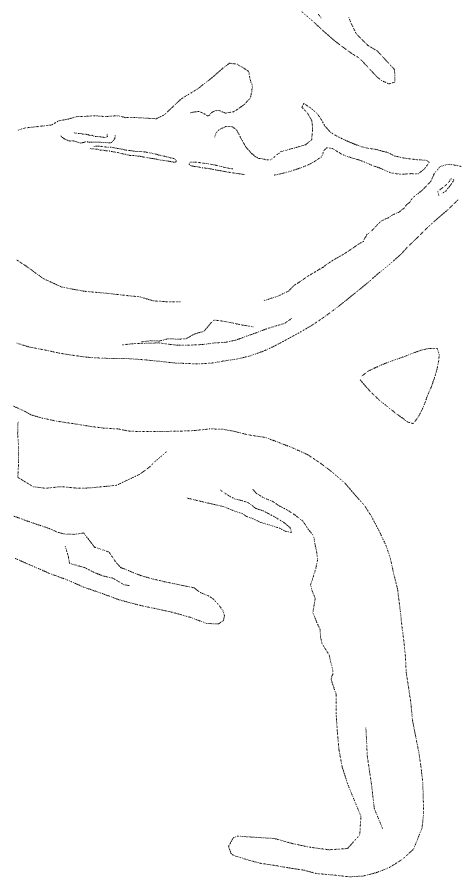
# Model space of a CAD drawing. Extents: x 682410 to 689460, y 7661803 to 7669124.
# Drawn here: x 687207.8 to 687383, y 7665561.2 to 7665905 of the extents above; entities that cross this region are included whole.
import ezdxf

# ---------------------------------------------------------------- set-up
doc = ezdxf.new("R2010")
doc.units = 0
doc.header["$MEASUREMENT"] = 0
doc.linetypes.add('DOT', pattern=[0.25, 0, -0.25])
doc.layers.add('02 TOE_Line', color=1, linetype='DOT', lineweight=20)

msp = doc.modelspace()

# ---------------------------------------------------------------- linework, layer by layer
at = {"layer": '02 TOE_Line'}
for points in [[(687320.3, 7665908.21, 4163.12), (687326.15, 7665903.18, 4163.99), (687329.33, 7665900.22, 4164.43), (687332.62, 7665897.26, 4164.7), (687335.51, 7665894.83, 4165.03), (687341.43, 7665890.49, 4165.8), (687344.69, 7665888.48, 4166.24), (687348.27, 7665884.63, 4166.62), (687351.52, 7665881.13, 4166.87), (687353.41, 7665879.67, 4166.94), (687356.29, 7665878.29, 4167.29), (687358.68, 7665878.99, 4167.52), (687358.61, 7665883.97, 4167.68), (687355.3, 7665887.56, 4167.56), (687351.75, 7665891.42, 4167.36), (687347.76, 7665893.83, 4167), (687343.33, 7665898.29, 4166.94), (687341.4, 7665902.16, 4166.9), (687340.2, 7665905.02, 4166.88)], [(687329.23, 7665904.68, 4165.24), (687328.14, 7665906.13, 4164.72)], [(687277.08, 7665866.78, 4164.75), (687278.76, 7665867.11, 4164.66), (687280.39, 7665867.25, 4164.79), (687281.45, 7665866.92, 4164.97), (687282.84, 7665866.17, 4165.23), (687283.95, 7665865.44, 4165.46), (687284.67, 7665865.86, 4165.68), (687285.29, 7665866.72, 4165.52), (687285.96, 7665867.12, 4165.53), (687286.86, 7665867.47, 4165.51), (687287.56, 7665867.69, 4165.44), (687288.61, 7665867.63, 4165.26), (687289.68, 7665867.12, 4165.07), (687291.22, 7665866.62, 4165.03), (687292.36, 7665866.86, 4164.84), (687294.22, 7665867.2, 4164.76), (687295.35, 7665867.74, 4164.56), (687295.92, 7665868.23, 4164.49), (687297.29, 7665869.16, 4164.49), (687298.52, 7665870.04, 4164.45), (687299.34, 7665870.86, 4164.4), (687299.89, 7665871.64, 4164.3), (687300.76, 7665872.34, 4164.12), (687301.2, 7665873.57, 4164.09), (687301.33, 7665874.35, 4164.18), (687301.59, 7665875.06, 4164.09), (687301.57, 7665875.77, 4164.04), (687301.67, 7665876.67, 4164.03), (687301.85, 7665877.47, 4164.01), (687301.62, 7665878.25, 4164.16), (687301.24, 7665878.86, 4164.04), (687301, 7665879.72, 4163.91), (687300.81, 7665880.64, 4163.91), (687300.48, 7665881.63, 4163.94), (687300.44, 7665882.83, 4163.7), (687300.06, 7665883.44, 4163.49), (687299.15, 7665884.03, 4163.32), (687297.84, 7665884.97, 4163.1), (687296.82, 7665885.36, 4162.96), (687295.83, 7665886.19, 4162.8), (687292.62, 7665886.57, 4162.34), (687289.65, 7665884.32, 4161.62), (687286.49, 7665881.5, 4160.95), (687282.96, 7665878.66, 4160.65), (687279.66, 7665876.17, 4160.45), (687273.39, 7665872.35, 4160.45), (687269.64, 7665868.83, 4160.45), (687266.57, 7665865.92, 4160.45), (687263.39, 7665864.37, 4160.45), (687254.83, 7665864.86, 4160.45), (687251.18, 7665864.8, 4160.45), (687248.02, 7665865.59, 4160.45), (687243.1, 7665865.25, 4160.45), (687238.63, 7665865.57, 4160.45), (687235.06, 7665865.31, 4160.45), (687231.61, 7665865.21, 4160.45), (687227.5, 7665864.06, 4160.45), (687224.46, 7665863.57, 4160.45), (687221.61, 7665861.89, 4160.45), (687217.47, 7665861.39, 4160.45), (687213.66, 7665860.99, 4160.45), (687210.64, 7665860.62, 4160.45), (687207.69, 7665859.62, 4160.45)], [(687310.45, 7665841.85, 4167.22), (687312.02, 7665842.1, 4167.12), (687315.76, 7665843.03, 4167.13), (687319.78, 7665844.25, 4167.19), (687324.04, 7665845.93, 4167.72), (687325.73, 7665846.76, 4167.76), (687329.54, 7665849.23, 4167.98), (687330.3, 7665851.57, 4166.78), (687331.45, 7665852.77, 4167.07), (687333.63, 7665852.5, 4167.8), (687334.37, 7665852.13, 4168.02), (687337.09, 7665850.39, 4167.52), (687339.01, 7665849.51, 4167.48), (687341.45, 7665848.76, 4167.44), (687343.91, 7665848.01, 4167.55), (687345.65, 7665847.41, 4167.3), (687348.12, 7665846.36, 4167.3), (687350, 7665845.56, 4167.07), (687351.95, 7665844.97, 4167.08), (687353.32, 7665844.4, 4166.96), (687354.48, 7665843.82, 4166.83), (687357.11, 7665842.72, 4166.69), (687359.2, 7665842.39, 4166.88), (687361.65, 7665842.17, 4167.02), (687365.1, 7665842.41, 4167.6), (687367.96, 7665842.37, 4167.7), (687369.73, 7665843.58, 4167.76), (687371.22, 7665845.09, 4167.84), (687372.38, 7665846.94, 4167.86), (687371.12, 7665847.85, 4168.11), (687368.53, 7665847.88, 4168.11), (687362.79, 7665848.56, 4168.27), (687358.64, 7665849.45, 4168.51), (687355.86, 7665850.9, 4167.88), (687353.92, 7665851.33, 4167.83), (687351.05, 7665852.13, 4167.79), (687347.84, 7665852.58, 4167.94), (687345.49, 7665853.14, 4167.92), (687343.16, 7665854, 4167.71), (687339.55, 7665855.47, 4167.46), (687337.22, 7665856.56, 4167.27), (687335.12, 7665857.65, 4166.89), (687332.99, 7665858.91, 4166.88), (687330.69, 7665861.5, 4166.29), (687329.36, 7665863.97, 4166.47), (687327.7, 7665866.42, 4165.9), (687324.82, 7665868.82, 4165.6), (687322.29, 7665870.49, 4165.37), (687321.59, 7665868.99, 4165.61), (687323.95, 7665866.38, 4165.44), (687325.51, 7665863.62, 4165.45), (687325.87, 7665860.66, 4165.95), (687325.63, 7665858.1, 4166.03), (687325.45, 7665855.86, 4166.35), (687322.86, 7665853.89, 4166.33), (687319.26, 7665852.88, 4166.07), (687316.59, 7665852.15, 4165.81), (687314.66, 7665851.56, 4165.8), (687313.16, 7665851.26, 4165.7), (687312.55, 7665850.63, 4165.51), (687311.43, 7665849.94, 4165.67), (687310.42, 7665848.95, 4165.86), (687309, 7665847.9, 4166.03), (687307.81, 7665848, 4165.99), (687307.24, 7665847.97, 4166.01), (687305.6, 7665848.39, 4166.08), (687304.24, 7665848.53, 4165.81), (687302.68, 7665849.37, 4165.75), (687302.36, 7665849.82, 4165.57), (687301.53, 7665850.4, 4165.42), (687300.61, 7665851.47, 4165.49), (687299.63, 7665852.53, 4165.38), (687299.2, 7665853.03, 4165.33), (687298.35, 7665854.47, 4165.24), (687297.3, 7665856.38, 4165.35), (687296.3, 7665858.3, 4165.38), (687295.36, 7665860.05, 4164.85), (687293.64, 7665861.19, 4165.06), (687292.36, 7665861.33, 4165.13), (687291.17, 7665861.3, 4165.4), (687290.43, 7665860.91, 4165.66), (687289.64, 7665860.6, 4165.87), (687288.79, 7665860.11, 4166.03), (687288.12, 7665859.69, 4166.06), (687287.5, 7665858.94, 4166.24), (687287, 7665858.11, 4166.48), (687286.65, 7665856.77, 4166.72)], [(687243.77, 7665858.39, 4166.77), (687243.82, 7665857.31, 4166.83), (687243.26, 7665856.88, 4167.12), (687242.24, 7665856.94, 4167.2), (687240.9, 7665857.16, 4167.22), (687239.91, 7665857.3, 4167.03), (687239.08, 7665857.31, 4167.04), (687238.34, 7665857.48, 4167.09), (687237.72, 7665857.74, 4167.05), (687236.78, 7665857.72, 4167.05), (687235.99, 7665858.02, 4167.12), (687234.95, 7665858.22, 4167.35), (687234.03, 7665858.14, 4167.17), (687233.28, 7665858.45, 4167.62), (687232.29, 7665858.52, 4167.59), (687231.14, 7665858.6, 4167.53), (687230.32, 7665858.93, 4167.52)], [(687246.96, 7665857.68, 4166.58), (687246.96, 7665857.09, 4166.63), (687246.85, 7665856.58, 4166.75), (687246.48, 7665855.98, 4166.83), (687246.06, 7665855.57, 4166.82), (687245.56, 7665854.94, 4166.9), (687245.19, 7665854.79, 4167.08), (687244.62, 7665854.72, 4167.34), (687243.74, 7665854.8, 4167.29), (687242.87, 7665854.88, 4167.33), (687241.95, 7665854.86, 4167.26), (687241.16, 7665854.96, 4167.31), (687240.62, 7665855, 4167.36), (687239.79, 7665855.01, 4167.37), (687239.05, 7665855.06, 4167.38), (687238.27, 7665855.06, 4167.41), (687237.46, 7665854.98, 4167.32), (687236.66, 7665855.01, 4167.38), (687235.89, 7665855.07, 4167.36), (687235.19, 7665855.08, 4167.36), (687234.7, 7665855.03, 4167.38), (687234.18, 7665854.84, 4167.46), (687233.3, 7665854.65, 4167.48), (687232.25, 7665854.9, 4167.6), (687231.41, 7665855.22, 4167.64), (687230.13, 7665855.52, 4167.6), (687228.84, 7665855.46, 4167.64), (687227.41, 7665855.93, 4167.64), (687226.56, 7665856.35, 4167.66), (687225.78, 7665856.9, 4167.57), (687225.23, 7665857.48, 4167.53)], [(687238.52, 7665853.32, 4167.34), (687238.77, 7665853.37, 4167.31), (687239.2, 7665853.44, 4167.24), (687239.65, 7665853.43, 4167.19), (687240.35, 7665853.43, 4167.18), (687241.19, 7665853.35, 4167.17), (687242.25, 7665853.17, 4167.23), (687243.28, 7665853.06, 4167.25), (687244.3, 7665852.98, 4167.26), (687245.21, 7665852.97, 4167.14), (687245.97, 7665852.88, 4167.13), (687246.77, 7665852.73, 4167.11), (687247.37, 7665852.58, 4167.09), (687247.94, 7665852.5, 4167.06), (687248.71, 7665852.34, 4167.07), (687249.58, 7665852.24, 4167.06), (687250.72, 7665851.97, 4167.1), (687251.49, 7665851.78, 4167.05), (687252.52, 7665851.65, 4167.06), (687253.26, 7665851.61, 4167.05), (687254.36, 7665851.4, 4167.08), (687255.24, 7665851.31, 4167.02), (687256.02, 7665851.32, 4166.97), (687257, 7665851.24, 4167.03), (687257.82, 7665851.26, 4166.95), (687259.53, 7665850.95, 4167.01), (687260.52, 7665850.73, 4167.06), (687261.21, 7665850.67, 4167.01), (687262.39, 7665850.34, 4167.06), (687263.04, 7665850.28, 4167.03), (687264.29, 7665849.85, 4167.3), (687264.95, 7665849.76, 4167.26), (687265.81, 7665849.51, 4167.29), (687266.65, 7665849.34, 4167.32), (687267.8, 7665849.05, 4167.27), (687268.57, 7665848.88, 4167.24), (687269.41, 7665848.65, 4167.19), (687270.23, 7665848.51, 4167.18), (687270.91, 7665848.26, 4167.18), (687271.4, 7665847.6, 4167.32), (687271.2, 7665847.11, 4167.18), (687270.55, 7665846.98, 4167.14), (687269.56, 7665847.16, 4167.04), (687268.76, 7665847.33, 4167.12), (687267.67, 7665847.5, 4167.05), (687266.35, 7665847.72, 4167.02), (687265.18, 7665847.85, 4167.01), (687263.95, 7665848.08, 4167.08), (687262.69, 7665848.36, 4166.9), (687261.73, 7665848.46, 4166.9), (687260.78, 7665848.66, 4167.04), (687259.12, 7665848.92, 4166.9), (687257.86, 7665849.12, 4166.83), (687256.91, 7665849.34, 4166.88), (687255.54, 7665849.49, 4166.8), (687254.21, 7665849.64, 4166.83), (687253.37, 7665849.66, 4166.86), (687252.83, 7665849.73, 4166.92), (687252.09, 7665849.91, 4166.98), (687250.93, 7665850.15, 4166.99), (687250.38, 7665850.26, 4167.05), (687248.85, 7665850.59, 4166.97), (687247.88, 7665850.88, 4166.95), (687247, 7665850.99, 4166.99), (687245.47, 7665851.28, 4167), (687244.69, 7665851.47, 4166.99), (687243.33, 7665851.52, 4166.97), (687242.08, 7665851.82, 4166.97), (687240.93, 7665851.83, 4167), (687239.99, 7665852.16, 4167.08), (687237.91, 7665852.33, 4167.19), (687236.54, 7665852.49, 4167.27)], [(687293.99, 7665844.32, 4167.58), (687292.74, 7665844.5, 4167.52), (687290.9, 7665844.84, 4167.37), (687289.63, 7665845.18, 4167.38), (687287.01, 7665845.84, 4167.21), (687285.39, 7665846.1, 4167.25), (687283.65, 7665846.41, 4167.27), (687282.18, 7665846.58, 4167.36), (687280.59, 7665846.83, 4167.31), (687278.82, 7665847.05, 4167.33), (687276.96, 7665846.96, 4167.2), (687276.45, 7665846.03, 4167.08), (687277.03, 7665845.68, 4167.11), (687278.14, 7665845.35, 4167.06), (687280.01, 7665845.1, 4167.16), (687281.84, 7665844.76, 4167.2), (687284.54, 7665844.42, 4167.2), (687287.02, 7665843.91, 4167.11), (687289.13, 7665843.57, 4167.09), (687291.3, 7665843.11, 4167.14), (687294.07, 7665842.7, 4167.2), (687296.65, 7665842.34, 4167.29), (687298.8, 7665842.04, 4167.08)], [(687306.3, 7665791.63, 4167.47), (687307.93, 7665792.11, 4167.38), (687309.89, 7665792.77, 4167.48), (687312.32, 7665793.51, 4167.42), (687313.99, 7665794.43, 4167.3), (687316.29, 7665795.5, 4167.32), (687318.46, 7665797.76, 4166.94), (687320.34, 7665798.91, 4166.92), (687322.34, 7665800.29, 4166.89), (687323.95, 7665801.4, 4166.88), (687325.85, 7665802.52, 4166.79), (687328.18, 7665803.93, 4166.59), (687329.93, 7665804.93, 4166.51), (687331.73, 7665806.3, 4166.55), (687333.66, 7665807.58, 4166.48), (687336.58, 7665809.27, 4166.56), (687338.55, 7665810.38, 4166.45), (687340.16, 7665811.44, 4166.33), (687342.43, 7665812.98, 4166.55), (687344.55, 7665814.44, 4166.72), (687346.12, 7665815.32, 4166.75), (687346.58, 7665816.47, 4166.79), (687347.23, 7665817.36, 4167.05), (687347.57, 7665818.1, 4166.91), (687348.91, 7665819.14, 4166.97), (687350.1, 7665820.18, 4166.95), (687350.8, 7665821.03, 4166.95), (687352.28, 7665822.56, 4167.01), (687353.42, 7665823.55, 4167.04), (687354.69, 7665824.17, 4167.04), (687356.22, 7665824.76, 4167.06), (687357.35, 7665825.64, 4167.1), (687358.59, 7665826.3, 4167.01), (687360.15, 7665826.92, 4167.1), (687361.33, 7665827.79, 4167.08), (687362.64, 7665828.82, 4167.06), (687363.45, 7665830.11, 4167), (687364.46, 7665830.77, 4166.99), (687365.5, 7665832.32, 4167.18), (687366.48, 7665833.32, 4166.96), (687369.5, 7665835.63, 4166.91), (687373.03, 7665839.26, 4167.14), (687374.52, 7665842.57, 4167.8), (687376.81, 7665845.27, 4167.84), (687379.96, 7665846.19, 4168.06), (687382.72, 7665845.82, 4167.98), (687385.39, 7665845.26, 4167.95)], [(687376.28, 7665833.6, 4168.29), (687375.83, 7665835.33, 4168.04), (687378.98, 7665837.68, 4168.42), (687380.54, 7665839.33, 4168.41), (687381.02, 7665840.48, 4168.07), (687382.39, 7665839.98, 4167.77), (687381.34, 7665838.35, 4167.96), (687379.01, 7665835.35, 4168.32), (687377.25, 7665834.34, 4167.97)], [(687383.93, 7665831.93, 4167.48), (687379.47, 7665827.6, 4167.09), (687375.19, 7665823.97, 4166.81), (687371.81, 7665820.92, 4166.58), (687367.71, 7665816.85, 4166.18), (687363.66, 7665812.95, 4165.68), (687361.06, 7665810.08, 4165.51), (687356.63, 7665806.18, 4165.06), (687351.89, 7665802.3, 4164.75), (687347.63, 7665798.59, 4164.25), (687343.8, 7665795.47, 4163.95), (687338.19, 7665790.91, 4163.4), (687334.14, 7665787.76, 4162.97), (687329.86, 7665784.63, 4162.64), (687325.19, 7665781.53, 4162.13), (687320.64, 7665778.88, 4161.76), (687314.82, 7665775.72, 4161.16), (687310.78, 7665773.55, 4160.98), (687306.29, 7665771.45, 4160.7), (687300.54, 7665769.45, 4160.22), (687296.13, 7665768.36, 4160.01), (687291.51, 7665767.67, 4159.75), (687285.65, 7665766.68, 4159.48), (687279.95, 7665766.3, 4159), (687274.23, 7665766.55, 4158.48), (687270.56, 7665766.7, 4158.31), (687264.98, 7665767.32, 4157.91), (687259.38, 7665767.89, 4157.51), (687252.05, 7665768.46, 4157.03), (687246.31, 7665768.44, 4156.64), (687241.15, 7665768.64, 4156.32), (687235.3, 7665769.04, 4155.92), (687228.61, 7665769.97, 4155.32), (687224.86, 7665770.58, 4155.21), (687219.39, 7665771.79, 4154.78), (687212.46, 7665773.11, 4154.33), (687207.56, 7665774.65, 4154.11)], [(687273.22, 7665791.09, 4167.57), (687266.76, 7665791.22, 4167.59), (687262.09, 7665791.56, 4167.66), (687256.58, 7665793.2, 4167.72), (687252.87, 7665793.51, 4167.51), (687248.74, 7665793.98, 4167.53), (687244.6, 7665794.45, 4167.55), (687239.44, 7665794.94, 4167.48), (687234.27, 7665795.42, 4167.4), (687229.92, 7665796.25, 4167.34), (687225.57, 7665797.07, 4167.27), (687221.89, 7665798.77, 4167.41), (687218.22, 7665800.46, 4167.54), (687214.74, 7665803, 4167.46), (687211.26, 7665805.53, 4167.38), (687207.54, 7665807.93, 4167.52)], [(687249.92, 7665773.96, 4158.04), (687254.01, 7665774.4, 4157.99), (687258.54, 7665774.53, 4157.8), (687264.33, 7665774.74, 4157.84), (687268.21, 7665774.19, 4157.91), (687272.14, 7665773.76, 4158.03), (687275.25, 7665773.78, 4158.36), (687281.94, 7665774.06, 4158.3), (687286.54, 7665774.71, 4158.76), (687290.81, 7665774.93, 4159.18), (687295.37, 7665775.9, 4159.59), (687299.77, 7665777.52, 4160), (687303.59, 7665778.86, 4160.75), (687307.44, 7665780.35, 4161.23), (687311.41, 7665781.59, 4161.86), (687314.77, 7665782.55, 4162.61), (687317.45, 7665784.53, 4163.45)], [(687302.1, 7665781.2, 4160.43), (687297.77, 7665781.84, 4160.08), (687294.14, 7665782.62, 4159.65), (687290.42, 7665783.36, 4159.71), (687286.56, 7665783.87, 4159.63), (687285.35, 7665782.87, 4159.71), (687282.49, 7665779.39, 4159.27), (687278.72, 7665778.33, 4159.09), (687275.3, 7665776.4, 4158.88), (687272.33, 7665776.23, 4158.73), (687267.94, 7665776.37, 4158.12), (687264.63, 7665775.45, 4157.95), (687261.28, 7665775.62, 4157.55), (687256.96, 7665775.03, 4157.94)], [(687344.85, 7665759.9, 4163.42), (687347.61, 7665756.68, 4163.74), (687349.77, 7665754.43, 4163.81), (687352.77, 7665751.57, 4163.94), (687355.43, 7665749.46, 4164.06), (687358.75, 7665746.82, 4164.15), (687361.48, 7665744.84, 4164.29), (687363.91, 7665743.06, 4164.35), (687366.08, 7665742.44, 4164.38), (687368.26, 7665745.43, 4164.74), (687369.73, 7665748.34, 4164.87), (687370.8, 7665750.96, 4164.92), (687371.71, 7665753.59, 4165.08), (687373.35, 7665757.35, 4165.4), (687374.35, 7665760.24, 4165.37), (687375.56, 7665764.26, 4165.58), (687376.19, 7665767.34, 4165.73), (687376.44, 7665770.09, 4165.83), (687375.68, 7665772.43, 4165.71), (687372.1, 7665772.47, 4165.62), (687368.88, 7665771.72, 4165.3), (687364.93, 7665770.22, 4165.11), (687362.04, 7665769.1, 4164.82), (687357.59, 7665767.57, 4164.54), (687353.82, 7665766.11, 4164.16), (687350.69, 7665764.72, 4163.97), (687348.1, 7665763.43, 4163.72), (687345.06, 7665761.18, 4163.39)], [(687301.94, 7665716.16, 4172.09), (687303.29, 7665714.6, 4171.9), (687305.99, 7665712.94, 4171.65), (687309.69, 7665711.44, 4171.14), (687312.46, 7665709.55, 4170.6), (687316.03, 7665707.72, 4170.09), (687318.76, 7665705.91, 4169.75), (687322.07, 7665703.35, 4169.56), (687323.98, 7665700.36, 4169.48), (687326.32, 7665697.36, 4169.35), (687326.78, 7665694.28, 4169.3), (687327.51, 7665690.7, 4169.18), (687327.85, 7665687.99, 4168.82), (687327.11, 7665684.47, 4168.76), (687326.18, 7665681.46, 4168.72), (687325.03, 7665677.96, 4168.67), (687325.74, 7665675.24, 4168.63), (687326.89, 7665672.61, 4168.59), (687325.93, 7665666.93, 4168.51), (687327.5, 7665662.88, 4168.45), (687328.85, 7665660.12, 4168.41), (687328.98, 7665657.28, 4168.37), (687329.54, 7665654.59, 4168.34), (687332.42, 7665649.95, 4168.26), (687333.01, 7665647.38, 4168.23), (687333.9, 7665644.01, 4168.18), (687333.98, 7665642.07, 4168.16), (687333.54, 7665641.49, 4168.15), (687333.23, 7665640.04, 4168.13), (687335.31, 7665634, 4168.04), (687335.25, 7665626.5, 4167.94), (687335.69, 7665619.5, 4167.85), (687336.38, 7665612, 4167.74), (687337.69, 7665605, 4167.65), (687339.81, 7665598.5, 4167.56), (687342.38, 7665592, 4167.46), (687345.13, 7665585.5, 4167.37), (687344.69, 7665578, 4167.27), (687339.81, 7665572.5, 4167.17), (687332.38, 7665572, 4167.07), (687324.94, 7665573, 4166.97), (687317.69, 7665574.5, 4166.87), (687310.63, 7665576.5, 4166.77), (687295.8, 7665577.47, 4167.93), (687294.13, 7665576.82, 4168.25), (687292.21, 7665573.24, 4167.94), (687293.21, 7665570.65, 4167.87), (687294.06, 7665569.83, 4167.97), (687299.57, 7665568.07, 4167.77), (687304.73, 7665566.65, 4167.46), (687310.48, 7665565.78, 4167.12), (687316.11, 7665564.81, 4166.75), (687322.48, 7665563.81, 4166.22), (687327.19, 7665562.54, 4166.16), (687333.31, 7665561.99, 4165.64), (687340.6, 7665561.2, 4165.31), (687345.95, 7665561.49, 4165.02), (687351.22, 7665562.83, 4164.65), (687356.75, 7665565.03, 4164.09), (687361.74, 7665568.25, 4163.79), (687366.17, 7665572.22, 4163.54), (687368.03, 7665576.86, 4163.28), (687369.59, 7665580.86, 4163.21), (687370.18, 7665586.6, 4163.22), (687370.04, 7665593.34, 4163.26), (687369.83, 7665599.26, 4163.43), (687369.1, 7665605.48, 4163.26), (687368.25, 7665611.26, 4163.23), (687367.02, 7665617.23, 4163.14), (687365.75, 7665623.8, 4163.27), (687365.09, 7665630.73, 4163.46), (687364.18, 7665636.89, 4163.44), (687363.23, 7665643.05, 4163.23), (687362.93, 7665649.42, 4163.19), (687362.3, 7665655.42, 4163.37), (687361.58, 7665660.95, 4163.28), (687360.88, 7665667.43, 4163.32), (687359.77, 7665676.34, 4163.05), (687358.35, 7665681.96, 4162.89), (687356.94, 7665688.4, 4163.07), (687355.41, 7665693.11, 4163.09), (687352.61, 7665699.13, 4162.99), (687349.5, 7665705.07, 4162.99), (687346.59, 7665709.67, 4163.1), (687342.16, 7665714.66, 4163.05), (687338.73, 7665718.64, 4163.06), (687333.4, 7665723.26, 4162.85), (687328.49, 7665726.96, 4162.39), (687323.89, 7665729.99, 4162.02), (687318.22, 7665732.59, 4161.52), (687312.44, 7665734.86, 4161.04), (687307.06, 7665736.89, 4160.89), (687299.86, 7665737.99, 4159.99), (687294.55, 7665739.36, 4159.39), (687289.65, 7665740.26, 4158.87), (687284.63, 7665740.31, 4158.66), (687278.5, 7665739.66, 4158.31), (687273.05, 7665739.45, 4158.21), (687267.93, 7665739.34, 4157.93), (687262.96, 7665739.28, 4157.67), (687258.21, 7665739.26, 4157.49), (687252.6, 7665739.4, 4157.18), (687248.17, 7665740.3, 4157.22), (687241.97, 7665740.69, 4156.73), (687236.35, 7665741.44, 4156.21), (687230.18, 7665742.44, 4156.08), (687223.83, 7665743.38, 4155.58), (687217.75, 7665744.66, 4155.3), (687213.36, 7665745.94, 4155.05), (687210.88, 7665747.35, 4155.04), (687206.29, 7665749.43, 4154.81)], [(687208.14, 7665743.22, 4155.42), (687207.98, 7665738.28, 4155.72), (687208.39, 7665732.96, 4156.41), (687208.38, 7665726.89, 4156.72), (687208.05, 7665720.95, 4157.33), (687214.2, 7665717.2, 4157.68), (687219.07, 7665716.57, 4157.37), (687225.32, 7665717.25, 4157.23), (687231.36, 7665716.65, 4157.22), (687236.62, 7665716.7, 4157.22), (687242.84, 7665717.31, 4157.57), (687244.19, 7665717.42, 4157.84), (687247.52, 7665717.8, 4157.88), (687256.61, 7665722.1, 4158.08), (687260.96, 7665725.27, 4157.7), (687262.47, 7665726.99, 4157.39), (687265.44, 7665729.43, 4157.34), (687267.8, 7665731.5, 4157.4)], [(687275.41, 7665712.72, 4169.65), (687280.54, 7665711.51, 4169.5), (687285.67, 7665710.3, 4169.34), (687290.79, 7665709.09, 4169.19), (687294.83, 7665707.35, 4169.22), (687297.75, 7665706.47, 4169.23), (687299.5, 7665705.25, 4169.06), (687302, 7665704.43, 4169.53), (687305.01, 7665702.96, 4169.33), (687308.51, 7665701.93, 4169.56), (687312.65, 7665700.61, 4169.23), (687314.86, 7665699.44, 4169.46), (687317.43, 7665698.84, 4169.46), (687316.85, 7665700.82, 4169.31), (687314.75, 7665702.63, 4169.68), (687311.1, 7665704.9, 4170.04), (687308.1, 7665706.51, 4170.68), (687306.02, 7665707.56, 4171.22), (687303.16, 7665708.53, 4171.45), (687299.95, 7665710.93, 4171.59), (687296.99, 7665711.8, 4171.6), (687294.7, 7665712.32, 4171.9), (687292.5, 7665713.54, 4172), (687291.13, 7665714.36, 4172.06), (687289.07, 7665715.81, 4172.42)], [(687207, 7665688.5, 4168.5), (687213.94, 7665685.5, 4168.44), (687220.75, 7665682.5, 4168.29), (687227.62, 7665680, 4168.16), (687234.5, 7665677, 4168.16), (687241.75, 7665674.5, 4168.02), (687248.5, 7665672, 4168.01), (687255.88, 7665670, 4168.12), (687262.81, 7665668.5, 4167.96), (687269.75, 7665667, 4167.91), (687276.88, 7665665, 4168.15), (687283.56, 7665662.5, 4168.16), (687288.23, 7665662.33, 4168.06), (687290.21, 7665663.69, 4168.46), (687290.64, 7665665.79, 4168.39), (687290.09, 7665667.49, 4168.26), (687288.52, 7665669.68, 4168.15), (687286.16, 7665672.33, 4168.48), (687283.94, 7665673.73, 4168.43), (687280.95, 7665674.9, 4168.49), (687278.48, 7665676.76, 4168.51), (687274.67, 7665677.55, 4168.57), (687270.86, 7665678.35, 4168.62), (687266.68, 7665679.21, 4168.68), (687262.11, 7665680.29, 4168.75), (687257.33, 7665681.61, 4168.82), (687253.21, 7665683.26, 4168.96), (687249.09, 7665684.91, 4169.11), (687247.12, 7665687.15, 4169.33), (687244.48, 7665691.12, 4169.22), (687241.55, 7665692.08, 4169.32), (687238.63, 7665693.04, 4169.42), (687238.11, 7665693.81, 4169.41), (687236.25, 7665696.26, 4169.64), (687234.39, 7665698.7, 4169.86), (687230.48, 7665698.15, 4169.73), (687227.01, 7665698.22, 4169.58), (687223.82, 7665699.02, 4169.69), (687220.87, 7665700.42, 4169.56), (687217.12, 7665701.65, 4169.58), (687212.53, 7665703.24, 4169.44), (687209.5, 7665704.32, 4169.4), (687206.52, 7665705.45, 4169.28)], [(687227.03, 7665693.29, 4171.27), (687228.23, 7665689.39, 4171.35), (687228.7, 7665686.57, 4170.19), (687232.69, 7665685.44, 4170.14), (687234.75, 7665684.86, 4170.09), (687238.46, 7665682.96, 4169.76), (687242.18, 7665681.49, 4169.93), (687245.95, 7665680.65, 4170.04), (687247.98, 7665679.48, 4169.9), (687250.42, 7665678.03, 4169.89), (687252.81, 7665677.58, 4170)], [(687353.81, 7665580.5, 4166.58), (687350.5, 7665588.5, 4166.64), (687349.31, 7665598.5, 4166.36), (687347.69, 7665609.5, 4166.33), (687347.12, 7665621, 4165.92)]]:
    msp.add_polyline3d(points, dxfattribs=at)

doc.saveas('drawing.dxf')
